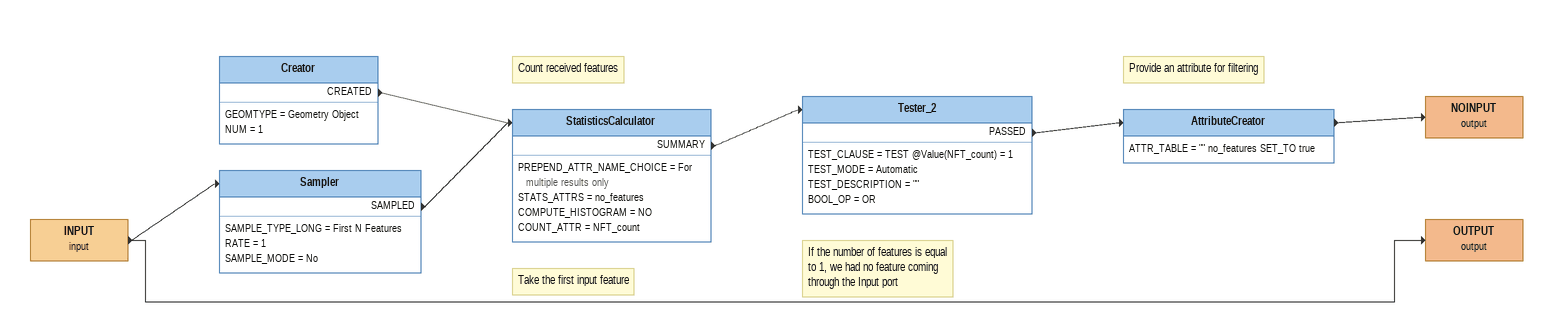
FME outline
INPUT (input)
    -> OUTPUT (output)
    -> Sampler
Note: Take the first input feature
Sampler
    SAMPLE_TYPE_LONG = First N Features
    RATE = 1
    SAMPLE_MODE = No
    SAMPLED -> StatisticsCalculator
OUTPUT (output)
Creator
    GEOMTYPE = Geometry Object
    NUM = 1
    CREATED -> StatisticsCalculator
Note: Count received features
StatisticsCalculator
    PREPEND_ATTR_NAME_CHOICE = For multiple results only
    STATS_ATTRS = no_features
    COMPUTE_HISTOGRAM = NO
    COUNT_ATTR = NFT_count
    SUMMARY -> Tester_2
Note: If the number of features is equal / to 1, we had no feature coming / through the Input port
Tester_2
    TEST_CLAUSE = TEST @Value(NFT_count) = 1
    TEST_MODE = Automatic
    TEST_DESCRIPTION = ""
    BOOL_OP = OR
    PASSED -> AttributeCreator
Note: Provide an attribute for filtering
AttributeCreator
    ATTR_TABLE = "" no_features SET_TO true
    -> NOINPUT (output)
NOINPUT (output)
